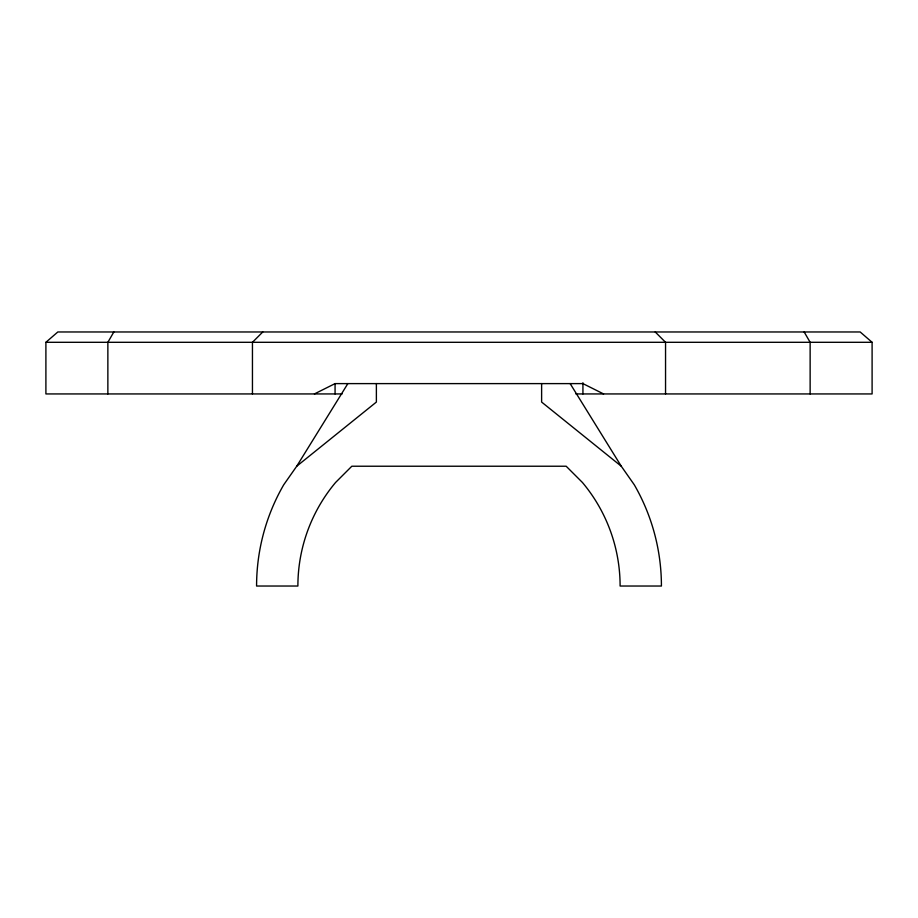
<?xml version="1.0" encoding="UTF-8"?>
<svg xmlns="http://www.w3.org/2000/svg" width="918" height="918" viewBox="0 0 918 918"><rect width="100%" height="100%" fill="white"/><g stroke="black" fill="none" stroke-linecap="round" stroke-linejoin="round"><path stroke-width="1.38" d="M113.832 331.972L107.865 342.299L107.865 393.937M570.147 383.609L621.279 466.229L634.304 484.819A202.419 202.419 0 0 1 661.419 586.028L620.109 586.028A161.109 161.109 0 0 0 582.414 482.466L566.176 466.229L351.824 466.229L335.586 482.466A161.109 161.109 0 0 0 297.891 586.028L256.581 586.028A202.419 202.419 0 0 1 283.696 484.819L296.721 466.229L347.853 383.609M262.777 331.972L252.45 342.299L252.45 393.937M342.116 393.937L45.9 393.937L45.9 342.299L57.823 331.972L860.177 331.972L872.1 342.299L872.1 393.937L575.884 393.937M296.721 466.229L376.38 402.061L376.38 383.563M314.415 393.937L335.07 383.609L582.93 383.609L603.585 393.937M45.9 342.299L872.1 342.299M621.279 466.229L541.62 402.061L541.62 383.563M655.222 331.972L665.55 342.299L665.55 393.937M804.168 331.972L810.135 342.299L810.135 393.937M582.93 382.772L582.93 393.937M335.07 383.609L335.07 393.937"/></g></svg>
